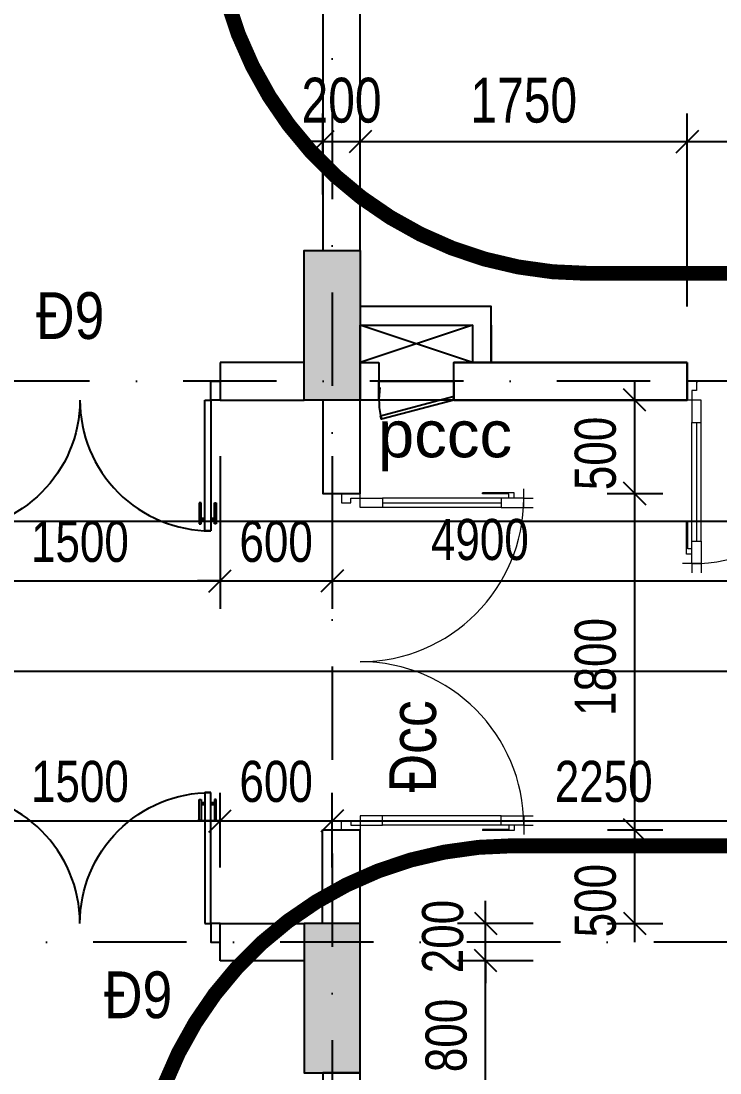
# Model space of a CAD drawing. Header units: millimetres. Extents: x -9574 to 115615, y -25569 to 161230.
# Drawn here: x 58995 to 62735, y 7800 to 13427 of the extents above; entities that cross this region are included whole.
import ezdxf
from ezdxf.enums import TextEntityAlignment as Align

# ---------------------------------------------------------------- set-up
doc = ezdxf.new("R2010")
doc.units = ezdxf.units.MM
doc.linetypes.add('KHOANH CT TM-T2-VS1 2$0$HIDDEN', pattern=[9.525, 6.35, -3.175])
doc.linetypes.add('luoi  H3$0$DASHDOT2', pattern=[0.5, 0.25, -0.125, 0, -0.125])
for name, color, linetype in [('$1$KICHTHUOC', 2, 'Continuous'), ('bao cauthangmoi$0$CTHANG T1$0$HATCH', 8, 'Continuous'), ('bao cauthangmoi$0$CTHANG T1$0$TUONG6', 6, 'Continuous'), ('bao cauthangmoi$0$TENCUA5', 5, 'Continuous'), ('bao cauthangmoi$0$TUONG6', 6, 'Continuous'), ('cot TT T1$0$COT1', 7, 'Continuous'), ('cuaTT T1$0$TEXTcuaT1', 2, 'Continuous'), ('DAUCAT$0$GHICHU', 6, 'Continuous'), ('dimTT T1$0$HATCH', 8, 'Continuous'), ('dimTT T1$0$KICHTHUOC', 2, 'Continuous'), ('KHOANH CT TM-T2-VS1 2$0$REC', 40, 'KHOANH CT TM-T2-VS1 2$0$HIDDEN'), ('luoi  H3$0$truc 3', 8, 'Continuous'), ('TT T1$0$CUA3', 3, 'Continuous'), ('TT T1$0$TUONG6', 6, 'Continuous')]:
    doc.layers.add(name, color=color, linetype=linetype)
doc.layers.add('N-CUA', color=4, linetype='Continuous', lineweight=18)
doc.layers.add('NETMANH', color=123, linetype='Continuous', lineweight=13)
doc.styles.add('bao cauthangmoi$0$CTHANG T1$0$VNI-HELVE', font='vhelven_0.ttf')
doc.styles.add('bao cauthangmoi$0$VNI-Helve-Condense', font='vhelvcn_0.ttf')
doc.styles.add('cuaTT T1$0$VNI-Helve-Condense', font='vhelvcn_0.ttf')
doc.styles.add('DAUCAT$0$Tahoma', font='tahoma_1.ttf')
doc.styles.add('dimTT T1$1$VSIMPLEX.SHX', font='VSIMPLEX.SHX', dxfattribs={"width": 0.8})
doc.dimstyles.new('dimTT T1$1$1-100', dxfattribs={"dimscale": 0, "dimtxt": 220, "dimasz": 120, "dimexe": 150, "dimexo": 300, "dimgap": 100, "dimtad": 1, "dimdec": 0, "dimzin": 0, "dimdsep": 46, "dimtxsty": 'dimTT T1$1$VSIMPLEX.SHX', "dimblk1": 'dimTT T1$1$_OBLIQUE', "dimblk2": 'dimTT T1$1$_OBLIQUE', "dimsah": 1, "dimcen": 0, "dimdle": 100, "dimclrd": 2, "dimclre": 2, "dimclrt": 4, "dimadec": 0, "dimazin": 0, "dimtfac": 1, "dimtdec": 0, "dimtix": 1, "dimtmove": 2, "dimatfit": 3, "dimfxl": 0, "dimtolj": 1, "dimtzin": 0, "dimlwd": -1, "dimlwe": -1, "dimarcsym": 0})

# ---------------------------------------------------------------- blocks, each defined once
blk = doc.blocks.new('luoi  H3')
at = {"layer": 'luoi  H3$0$truc 3', "linetype": 'luoi  H3$0$DASHDOT2', "ltscale": 2000}
for p, q in [((60660, 23976.2), (60660, -1379.3)), ((67362.8, 11500), (-994.8, 11500)), ((67881.8, 8500), (5.2, 8500))]:
    blk.add_line(p, q, dxfattribs=at)
blk = doc.blocks.new('TT T1$0$D1500')
at = {"linetype": 'Continuous'}
for p, q in [((-700, -50), (-700, -82.2)), ((0, -50), (-700, -50)), ((-550.3, -20.4), (-662.5, -20.4)), ((-662.5, -20.4), (-662.5, -30.6)), ((-662.5, -30.6), (-550.3, -30.6)), ((-644.6, -30.6), (-644.6, -50)), ((-634.4, -30.6), (-634.4, -50)), ((-550.3, -30.6), (-550.3, -20.4)), ((-700, -82.2), (0, -82.2)), ((-662.5, -101.5), (-550.3, -101.5)), ((-662.5, -111.8), (-662.5, -101.5)), ((-550.3, -111.8), (-662.5, -111.8)), ((-644.6, -82.2), (-644.6, -101.5)), ((-634.4, -82.2), (-634.4, -101.5)), ((-550.3, -101.5), (-550.3, -111.8)), ((-550.3, -1388.2), (-662.5, -1388.2)), ((-662.5, -1388.2), (-662.5, -1398.5)), ((-662.5, -1398.5), (-550.3, -1398.5)), ((-644.6, -1417.8), (-644.6, -1398.5)), ((-634.4, -1417.8), (-634.4, -1398.5)), ((-550.3, -1398.5), (-550.3, -1388.2)), ((-700, -1417.8), (0, -1417.8)), ((-700, -1450), (-700, -1417.8)), ((0, -1450), (-700, -1450)), ((-644.6, -1469.4), (-644.6, -1450)), ((-634.4, -1469.4), (-634.4, -1450)), ((-662.5, -1469.4), (-550.3, -1469.4)), ((-662.5, -1479.6), (-662.5, -1469.4)), ((-550.3, -1479.6), (-662.5, -1479.6)), ((-550.3, -1469.4), (-550.3, -1479.6))]:
    blk.add_line(p, q, dxfattribs=at)
at = {"color": 4, "linetype": 'Continuous'}
for p, q in [((0, -82.2), (0, -50)), ((0, -1417.8), (0, -1450))]:
    blk.add_line(p, q, dxfattribs=at)
at = {"ltscale": 2}
for points in [[(0, -50), (100, -50), (100, 0), (0, 0)], [(0, -1500), (100, -1500), (100, -1450), (0, -1450)]]:
    blk.add_lwpolyline(points, close=True, dxfattribs=at)
at = {"linetype": 'Continuous', "extrusion": (0, 0, -1)}
blk.add_ellipse((0, -50), major_axis=(495, 495), ratio=1, start_param=2.356194, end_param=3.926991, dxfattribs=at)
at = {"linetype": 'Continuous'}
blk.add_ellipse((0, -1450), major_axis=(-495, 495), ratio=1, start_param=-0.785398, end_param=0.785398, dxfattribs=at)
blk = doc.blocks.new('TT T1')
at = {"layer": 'TT T1$0$TUONG6'}
for points in [[(60610, 12199.8), (60810, 12199.8), (60810, 19899.8), (60610, 19899.8)], [(60060, 11600), (60060, 11400), (60510, 11400), (60510, 11600)], [(60060, 8400), (60060, 8600), (60510, 8600), (60510, 8400)], [(60810, 7800), (60610, 7800), (60610, 100), (60810, 100)]]:
    blk.add_lwpolyline(points, close=True, dxfattribs=at)
at = {"layer": 'TT T1$0$CUA3', "xscale": -1, "rotation": 270}
blk.add_blockref('TT T1$0$D1500', (60060, 11400), dxfattribs=at)
at = {"layer": 'TT T1$0$CUA3', "rotation": 270}
blk.add_blockref('TT T1$0$D1500', (60060, 8600), dxfattribs=at)
blk = doc.blocks.new('*U229')
blk.add_line((-7.938, 0), (-1020.003, 0))
at = {"style": 'DAUCAT$0$Tahoma', "flags": 8}
for tag, p in [('VIEWNUMBER-b', (-1027.94, 0)), ('VIEWNUMBER', (0, 0))]:
    blk.add_attdef(tag, text='', height=2.5, dxfattribs=at).set_placement(p, align=Align.BOTTOM_CENTER)
for tag, p in [('SHEETNUMBER-b', (-1027.94, -1.588)), ('SHEETNUMBER', (0, -1.588))]:
    blk.add_attdef(tag, text='', height=2.5, dxfattribs=at).set_placement(p, align=Align.TOP_CENTER)
blk = doc.blocks.new('DAUCAT')
at = {"layer": 'DAUCAT$0$GHICHU', "color": 6, "xscale": 70, "yscale": 70, "zscale": 70}
blk.add_blockref('*U229', (68830.8, 9946.9), dxfattribs=at)
blk = doc.blocks.new('cot TT T1$0$COTRET')
at = {"layer": 'cot TT T1$0$COT1'}
for points in [[(4950, -8500), (5250, -8500), (5250, -7700), (4950, -7700)], [(4950, -11300), (5250, -11300), (5250, -12100), (4950, -12100)]]:
    blk.add_hatch(color=256, dxfattribs=at).paths.add_polyline_path(points)
for points in [[(4950, -8500), (5250, -8500), (5250, -7700), (4950, -7700)], [(4950, -11300), (5250, -11300), (5250, -12100), (4950, -12100)]]:
    blk.add_lwpolyline(points, close=True, dxfattribs=at)
blk = doc.blocks.new('cot TT T1')
at = {"layer": 'cot TT T1$0$COT1', "ltscale": 2, "extrusion": (0, 0, -1), "zscale": -1}
blk.add_blockref('cot TT T1$0$COTRET', (-65760, 19900), dxfattribs=at)
blk = doc.blocks.new('KHOANH CT TM-T2-VS1 2')
at = {"layer": 'KHOANH CT TM-T2-VS1 2$0$REC', "ltscale": 100, "const_width": 80}
for points in [[(62023.5, 21397.2), (64838.1, 21397.2, -0.414214), (66838.1, 19397.2), (66838.1, 14077.6, -0.414214), (64838.1, 12077.6), (62023.5, 12077.6, -0.414214), (60023.5, 14077.6), (60023.5, 19397.2, -0.414214)], [(61627.9, 9015.5), (64442.5, 9015.5, -0.414214), (66442.5, 7015.5), (66442.5, 322.6, -0.414214), (64442.5, -1677.4), (61627.9, -1677.4, -0.414214), (59627.9, 322.6), (59627.9, 7015.5, -0.414214)]]:
    blk.add_lwpolyline(points, format="xyb", close=True, dxfattribs=at)
blk = doc.blocks.new('dimTT T1$1$_OBLIQUE')
at = {"color": 0, "linetype": 'ByBlock'}
blk.add_line((-0.5, -0.5), (0.5, 0.5), dxfattribs=at)
blk = doc.blocks.new('*D2290')
at = {"layer": 'DEFPOINTS', "color": 0}
for p in [(58560, 11400), (60060, 11400), (60060, 10432.4)]:
    blk.add_point(p, dxfattribs=at)
at = {"layer": 'dimTT T1$0$HATCH', "color": 2}
for p, q in [((58560, 11100), (58560, 10282.4)), ((60060, 11100), (60060, 10282.4)), ((58460, 10432.4), (60160, 10432.4))]:
    blk.add_line(p, q, dxfattribs=at)
at = {"layer": 'dimTT T1$0$HATCH', "color": 2, "xscale": 120, "yscale": 120, "zscale": 120}
for p, rotation in [((58560, 10432.4), 179.9999999999995), ((60060, 10432.4), 359.9999999999995)]:
    blk.add_blockref('dimTT T1$1$_OBLIQUE', p, dxfattribs=dict(at, rotation=rotation))
at = {"layer": 'dimTT T1$0$HATCH', "color": 4, "insert": (59310, 10642.4), "char_height": 220, "attachment_point": 5, "style": 'dimTT T1$1$VSIMPLEX.SHX'}
blk.add_mtext('\\A1;1500', dxfattribs=at)
blk = doc.blocks.new('*D2291')
at = {"layer": 'DEFPOINTS', "color": 0}
for p in [(60060, 11400), (60660, 11400), (60660, 10432.4)]:
    blk.add_point(p, dxfattribs=at)
at = {"layer": 'dimTT T1$0$HATCH', "color": 2}
for p, q in [((60060, 11100), (60060, 10282.4)), ((60660, 11100), (60660, 10282.4)), ((60060, 10432.4), (59940, 10432.4)), ((60060, 10432.4), (60660, 10432.4)), ((60660, 10432.4), (60780, 10432.4))]:
    blk.add_line(p, q, dxfattribs=at)
at = {"layer": 'dimTT T1$0$HATCH', "color": 2, "xscale": 120, "yscale": 120, "zscale": 120}
for p, rotation in [((60060, 10432.4), 359.9999999999995), ((60660, 10432.4), 179.9999999999995)]:
    blk.add_blockref('dimTT T1$1$_OBLIQUE', p, dxfattribs=dict(at, rotation=rotation))
at = {"layer": 'dimTT T1$0$HATCH', "color": 4, "insert": (60360, 10642.4), "char_height": 220, "attachment_point": 5, "style": 'dimTT T1$1$VSIMPLEX.SHX'}
blk.add_mtext('\\A1;600', dxfattribs=at)
blk = doc.blocks.new('*D2292')
at = {"layer": 'DEFPOINTS', "color": 0}
for p in [(60660, 11400), (65560, 11400), (65560, 10432.4)]:
    blk.add_point(p, dxfattribs=at)
at = {"layer": 'dimTT T1$0$HATCH', "color": 2}
for p, q in [((60660, 11100), (60660, 10282.4)), ((65560, 11100), (65560, 10282.4)), ((60560, 10432.4), (65660, 10432.4))]:
    blk.add_line(p, q, dxfattribs=at)
at = {"layer": 'dimTT T1$0$HATCH', "color": 2, "xscale": 120, "yscale": 120, "zscale": 120}
for p, rotation in [((60660, 10432.4), 179.9999999999995), ((65560, 10432.4), 359.9999999999995)]:
    blk.add_blockref('dimTT T1$1$_OBLIQUE', p, dxfattribs=dict(at, rotation=rotation))
at = {"layer": 'dimTT T1$0$HATCH', "color": 4, "insert": (61450.2, 10652.4), "char_height": 220, "attachment_point": 5, "style": 'dimTT T1$1$VSIMPLEX.SHX'}
blk.add_mtext('\\A1;4900', dxfattribs=at)
blk = doc.blocks.new('*D2313')
at = {"layer": 'DEFPOINTS', "color": 0}
for p in [(60060, 9148.3), (58560, 8600), (60060, 8600)]:
    blk.add_point(p, dxfattribs=at)
at = {"layer": 'dimTT T1$0$HATCH', "color": 2}
for p, q in [((58560, 8900), (58560, 9298.3)), ((60060, 8900), (60060, 9298.3)), ((58460, 9148.3), (60160, 9148.3))]:
    blk.add_line(p, q, dxfattribs=at)
at = {"layer": 'dimTT T1$0$HATCH', "color": 2, "xscale": 120, "yscale": 120, "zscale": 120, "rotation": 180.0000000000007}
blk.add_blockref('dimTT T1$1$_OBLIQUE', (58560, 9148.3), dxfattribs=at)
at = {"layer": 'dimTT T1$0$HATCH', "color": 2, "xscale": 120, "yscale": 120, "zscale": 120}
blk.add_blockref('dimTT T1$1$_OBLIQUE', (60060, 9148.3), dxfattribs=at)
at = {"layer": 'dimTT T1$0$HATCH', "color": 4, "insert": (59310, 9358.3), "char_height": 220, "attachment_point": 5, "style": 'dimTT T1$1$VSIMPLEX.SHX'}
blk.add_mtext('\\A1;1500', dxfattribs=at)
blk = doc.blocks.new('*D2314')
at = {"layer": 'DEFPOINTS', "color": 0}
for p in [(60660, 9148.3), (60060, 8600), (60660, 8600)]:
    blk.add_point(p, dxfattribs=at)
at = {"layer": 'dimTT T1$0$HATCH', "color": 2}
for p, q in [((60060, 8900), (60060, 9298.3)), ((60660, 8900), (60660, 9298.3)), ((60060, 9148.3), (59940, 9148.3)), ((60060, 9148.3), (60660, 9148.3)), ((60660, 9148.3), (60780, 9148.3))]:
    blk.add_line(p, q, dxfattribs=at)
at = {"layer": 'dimTT T1$0$HATCH', "color": 2, "xscale": 120, "yscale": 120, "zscale": 120}
blk.add_blockref('dimTT T1$1$_OBLIQUE', (60060, 9148.3), dxfattribs=at)
at = {"layer": 'dimTT T1$0$HATCH', "color": 2, "xscale": 120, "yscale": 120, "zscale": 120, "rotation": 180.0000000000007}
blk.add_blockref('dimTT T1$1$_OBLIQUE', (60660, 9148.3), dxfattribs=at)
at = {"layer": 'dimTT T1$0$HATCH', "color": 4, "insert": (60360, 9358.3), "char_height": 220, "attachment_point": 5, "style": 'dimTT T1$1$VSIMPLEX.SHX'}
blk.add_mtext('\\A1;600', dxfattribs=at)
blk = doc.blocks.new('*D2315')
at = {"layer": 'DEFPOINTS', "color": 0}
for p in [(62910, 9148.3), (60660, 8600), (62910, 8599.2)]:
    blk.add_point(p, dxfattribs=at)
at = {"layer": 'dimTT T1$0$HATCH', "color": 2}
for p, q in [((60660, 8900), (60660, 9298.3)), ((62910, 8899.2), (62910, 9298.3)), ((60560, 9148.3), (63010, 9148.3))]:
    blk.add_line(p, q, dxfattribs=at)
at = {"layer": 'dimTT T1$0$HATCH', "color": 2, "xscale": 120, "yscale": 120, "zscale": 120, "rotation": 180.0000000000007}
blk.add_blockref('dimTT T1$1$_OBLIQUE', (60660, 9148.3), dxfattribs=at)
at = {"layer": 'dimTT T1$0$HATCH', "color": 2, "xscale": 120, "yscale": 120, "zscale": 120}
blk.add_blockref('dimTT T1$1$_OBLIQUE', (62910, 9148.3), dxfattribs=at)
at = {"layer": 'dimTT T1$0$HATCH', "color": 4, "insert": (62112.8, 9358.3), "char_height": 220, "attachment_point": 5, "style": 'dimTT T1$1$VSIMPLEX.SHX'}
blk.add_mtext('\\A1;2250', dxfattribs=at)
blk = doc.blocks.new('*D2353')
at = {"layer": 'DEFPOINTS', "color": 0}
for p in [(61480.8, 8400.6), (62035.4, 8400.6), (62035.4, 7600.6)]:
    blk.add_point(p, dxfattribs=at)
at = {"layer": 'dimTT T1$0$KICHTHUOC', "color": 2}
for p, q in [((61480.8, 7500.6), (61480.8, 8500.6)), ((61735.4, 8400.6), (61330.8, 8400.6)), ((61735.4, 7600.6), (61330.8, 7600.6))]:
    blk.add_line(p, q, dxfattribs=at)
at = {"layer": 'dimTT T1$0$KICHTHUOC', "color": 2, "xscale": 120, "yscale": 120, "zscale": 120}
for p, rotation in [((61480.8, 8400.6), 90), ((61480.8, 7600.6), 270)]:
    blk.add_blockref('dimTT T1$1$_OBLIQUE', p, dxfattribs=dict(at, rotation=rotation))
at = {"layer": 'dimTT T1$0$KICHTHUOC', "color": 4, "insert": (61270.8, 8000.6), "char_height": 220, "attachment_point": 5, "rotation": 90, "style": 'dimTT T1$1$VSIMPLEX.SHX'}
blk.add_mtext('\\A1;800', dxfattribs=at)
blk = doc.blocks.new('*D2354')
at = {"layer": 'DEFPOINTS', "color": 0}
for p in [(61480.8, 8600.2), (62035.4, 8600.2), (62035.4, 8400.6)]:
    blk.add_point(p, dxfattribs=at)
at = {"layer": 'dimTT T1$0$KICHTHUOC', "color": 2}
for p, q in [((61480.8, 8600.2), (61480.8, 8720.2)), ((61735.4, 8600.2), (61330.8, 8600.2)), ((61480.8, 8400.6), (61480.8, 8600.2)), ((61735.4, 8400.6), (61330.8, 8400.6)), ((61480.8, 8400.6), (61480.8, 8280.6))]:
    blk.add_line(p, q, dxfattribs=at)
at = {"layer": 'dimTT T1$0$KICHTHUOC', "color": 2, "xscale": 120, "yscale": 120, "zscale": 120}
for p, rotation in [((61480.8, 8600.2), 270), ((61480.8, 8400.6), 90)]:
    blk.add_blockref('dimTT T1$1$_OBLIQUE', p, dxfattribs=dict(at, rotation=rotation))
at = {"layer": 'dimTT T1$0$KICHTHUOC', "color": 4, "insert": (61252.2, 8529.7), "char_height": 220, "attachment_point": 5, "rotation": 90, "style": 'dimTT T1$1$VSIMPLEX.SHX'}
blk.add_mtext('\\A1;200', dxfattribs=at)
blk = doc.blocks.new('cuaTT T1')
at = {"layer": 'cuaTT T1$0$TEXTcuaT1', "style": 'cuaTT T1$0$VNI-Helve-Condense'}
for p in [(59075, 11726.7), (59438.5, 8093.1)]:
    blk.add_text('Ñ9', height=250, dxfattribs=at).set_placement(p)
blk = doc.blocks.new('cd-1800')
for p, q in [((-975, -25), (-975, 25)), ((-975, -25), (-1025, -25)), ((-924.1, -25), (-895.9, -25)), ((-220, -50), (-855, -50)), ((-975, -75), (-1025, -75)), ((-855, -75), (-220, -75)), ((-975, -1725), (-1025, -1725)), ((-855, -1725), (-220, -1725)), ((-975, -1775), (-1025, -1775)), ((-975, -1775), (-975, -1825)), ((-924.1, -1775), (-895.9, -1775)), ((-220, -1750), (-855, -1750))]:
    blk.add_line(p, q)
for points in [[(-924.1, -25), (-924.1, 3.3), (-754.5, 3.3)], [(-895.9, -25), (-895.9, -2.4), (-754.5, -2.4), (-754.5, 3.3)], [(-855, -25), (-855, -75), (-975, -75), (-975, -25), (-855, -25)], [(-877.9, -25), (-220, -25)], [(-220, -25), (-220, -75), (-100, -75), (-100, -25), (-220, -25)], [(-855, -1775), (-855, -1725), (-975, -1725), (-975, -1775), (-855, -1775)], [(-220, -1775), (-220, -1725), (-100, -1725), (-100, -1775), (-220, -1775)], [(-924.1, -1775), (-924.1, -1803.3), (-754.5, -1803.3)], [(-895.9, -1775), (-895.9, -1797.6), (-754.5, -1797.6), (-754.5, -1803.3)], [(-877.9, -1775), (-220, -1775)]]:
    blk.add_lwpolyline(points)
for points in [[(0, -50), (-50, -50), (-50, -25), (-100, -25), (-100, 0), (0, 0)], [(0, -1750), (-50, -1750), (-50, -1775), (-100, -1775), (-100, -1800), (0, -1800)]]:
    blk.add_lwpolyline(points, close=True)
at = {"layer": 'NETMANH'}
for centre, start, end in [((-100, -25), 180, 270), ((-100, -1775), 90, 180)]:
    blk.add_arc(centre, 875, start, end, dxfattribs=at)
blk = doc.blocks.new('*D279')
at = {"layer": 'DEFPOINTS', "color": 0, "ltscale": 2}
for p in [(60810, 12782.4), (60610, 12200), (60810, 12200)]:
    blk.add_point(p, dxfattribs=at)
at = {"layer": 'dimTT T1$0$KICHTHUOC', "color": 2, "ltscale": 2}
for p, q in [((60610, 12500), (60610, 12932.4)), ((60810, 12500), (60810, 12932.4)), ((60610, 12782.4), (60490, 12782.4)), ((60610, 12782.4), (60810, 12782.4)), ((60810, 12782.4), (60930, 12782.4))]:
    blk.add_line(p, q, dxfattribs=at)
at = {"layer": 'dimTT T1$0$KICHTHUOC', "color": 2, "ltscale": 2, "xscale": 120, "yscale": 120, "zscale": 120}
blk.add_blockref('dimTT T1$1$_OBLIQUE', (60610, 12782.4), dxfattribs=at)
at = {"layer": 'dimTT T1$0$KICHTHUOC', "color": 2, "ltscale": 2, "xscale": 120, "yscale": 120, "zscale": 120, "rotation": 180}
blk.add_blockref('dimTT T1$1$_OBLIQUE', (60810, 12782.4), dxfattribs=at)
at = {"layer": 'dimTT T1$0$KICHTHUOC', "color": 4, "ltscale": 2, "insert": (60710, 13002.4), "char_height": 240, "attachment_point": 5, "style": 'dimTT T1$1$VSIMPLEX.SHX'}
blk.add_mtext('\\A1;200', dxfattribs=at)
blk = doc.blocks.new('*D280')
at = {"layer": 'DEFPOINTS', "color": 0, "ltscale": 2}
for p in [(62560, 12782.4), (60810, 12200), (62560, 11600)]:
    blk.add_point(p, dxfattribs=at)
at = {"layer": 'dimTT T1$0$KICHTHUOC', "color": 2, "ltscale": 2}
for p, q in [((60810, 12500), (60810, 12932.4)), ((62560, 11900), (62560, 12932.4)), ((60710, 12782.4), (62660, 12782.4))]:
    blk.add_line(p, q, dxfattribs=at)
at = {"layer": 'dimTT T1$0$KICHTHUOC', "color": 2, "ltscale": 2, "xscale": 120, "yscale": 120, "zscale": 120, "rotation": 180}
blk.add_blockref('dimTT T1$1$_OBLIQUE', (60810, 12782.4), dxfattribs=at)
at = {"layer": 'dimTT T1$0$KICHTHUOC', "color": 2, "ltscale": 2, "xscale": 120, "yscale": 120, "zscale": 120}
blk.add_blockref('dimTT T1$1$_OBLIQUE', (62560, 12782.4), dxfattribs=at)
at = {"layer": 'dimTT T1$0$KICHTHUOC', "color": 4, "ltscale": 2, "insert": (61685, 13002.4), "char_height": 240, "attachment_point": 5, "style": 'dimTT T1$1$VSIMPLEX.SHX'}
blk.add_mtext('\\A1;1750', dxfattribs=at)
blk = doc.blocks.new('*D281')
at = {"layer": 'DEFPOINTS', "color": 0, "ltscale": 2}
for p in [(64360, 12782.4), (62560, 11600), (64360, 11600)]:
    blk.add_point(p, dxfattribs=at)
at = {"layer": 'dimTT T1$0$KICHTHUOC', "color": 2, "ltscale": 2}
for p, q in [((62560, 11900), (62560, 12932.4)), ((64360, 11900), (64360, 12932.4)), ((62460, 12782.4), (64460, 12782.4))]:
    blk.add_line(p, q, dxfattribs=at)
at = {"layer": 'dimTT T1$0$KICHTHUOC', "color": 2, "ltscale": 2, "xscale": 120, "yscale": 120, "zscale": 120, "rotation": 180}
blk.add_blockref('dimTT T1$1$_OBLIQUE', (62560, 12782.4), dxfattribs=at)
at = {"layer": 'dimTT T1$0$KICHTHUOC', "color": 2, "ltscale": 2, "xscale": 120, "yscale": 120, "zscale": 120}
blk.add_blockref('dimTT T1$1$_OBLIQUE', (64360, 12782.4), dxfattribs=at)
at = {"layer": 'dimTT T1$0$KICHTHUOC', "color": 4, "ltscale": 2, "insert": (63460, 13002.4), "char_height": 240, "attachment_point": 5, "style": 'dimTT T1$1$VSIMPLEX.SHX'}
blk.add_mtext('\\A1;1800', dxfattribs=at)
blk = doc.blocks.new('*D284')
at = {"layer": 'DEFPOINTS', "color": 0}
for p in [(61833.3, 9100), (62279.1, 9100), (61833.3, 8600)]:
    blk.add_point(p, dxfattribs=at)
at = {"layer": 'dimTT T1$0$KICHTHUOC', "color": 2}
for p, q in [((62279.1, 8500), (62279.1, 9200)), ((62133.3, 9100), (62429.1, 9100)), ((62133.3, 8600), (62429.1, 8600))]:
    blk.add_line(p, q, dxfattribs=at)
at = {"layer": 'dimTT T1$0$KICHTHUOC', "color": 2, "xscale": 120, "yscale": 120, "zscale": 120}
for p, rotation in [((62279.1, 9100), 90), ((62279.1, 8600), 270)]:
    blk.add_blockref('dimTT T1$1$_OBLIQUE', p, dxfattribs=dict(at, rotation=rotation))
at = {"layer": 'dimTT T1$0$KICHTHUOC', "color": 4, "insert": (62069.1, 8721.8), "char_height": 220, "attachment_point": 5, "rotation": 90, "style": 'dimTT T1$1$VSIMPLEX.SHX'}
blk.add_mtext('\\A1;500', dxfattribs=at)
blk = doc.blocks.new('*D285')
at = {"layer": 'DEFPOINTS', "color": 0}
for p in [(61831.4, 10900), (62279.1, 10900), (61833.3, 9100)]:
    blk.add_point(p, dxfattribs=at)
at = {"layer": 'dimTT T1$0$KICHTHUOC', "color": 2}
for p, q in [((62279.1, 9000), (62279.1, 11000)), ((62131.4, 10900), (62429.1, 10900)), ((62133.3, 9100), (62429.1, 9100))]:
    blk.add_line(p, q, dxfattribs=at)
at = {"layer": 'dimTT T1$0$KICHTHUOC', "color": 2, "xscale": 120, "yscale": 120, "zscale": 120}
for p, rotation in [((62279.1, 10900), 90), ((62279.1, 9100), 270)]:
    blk.add_blockref('dimTT T1$1$_OBLIQUE', p, dxfattribs=dict(at, rotation=rotation))
at = {"layer": 'dimTT T1$0$KICHTHUOC', "color": 4, "insert": (62069.1, 9972), "char_height": 220, "attachment_point": 5, "rotation": 90, "style": 'dimTT T1$1$VSIMPLEX.SHX'}
blk.add_mtext('\\A1;1800', dxfattribs=at)
blk = doc.blocks.new('*D286')
at = {"layer": 'DEFPOINTS', "color": 0}
for p in [(61831.4, 11400), (62279.1, 11400), (61831.4, 10900)]:
    blk.add_point(p, dxfattribs=at)
at = {"layer": 'dimTT T1$0$KICHTHUOC', "color": 2}
for p, q in [((62279.1, 10800), (62279.1, 11500)), ((62131.4, 11400), (62429.1, 11400)), ((62131.4, 10900), (62429.1, 10900))]:
    blk.add_line(p, q, dxfattribs=at)
at = {"layer": 'dimTT T1$0$KICHTHUOC', "color": 2, "xscale": 120, "yscale": 120, "zscale": 120}
for p, rotation in [((62279.1, 11400), 90), ((62279.1, 10900), 270)]:
    blk.add_blockref('dimTT T1$1$_OBLIQUE', p, dxfattribs=dict(at, rotation=rotation))
at = {"layer": 'dimTT T1$0$KICHTHUOC', "color": 4, "insert": (62069.1, 11114.1), "char_height": 220, "attachment_point": 5, "rotation": 90, "style": 'dimTT T1$1$VSIMPLEX.SHX'}
blk.add_mtext('\\A1;500', dxfattribs=at)
blk = doc.blocks.new('dimTT T1')
at = {"layer": 'dimTT T1$0$HATCH'}
for base, p1, p2, picture, middle in [((60060, 10432.4), (58560, 11400), (60060, 11400), '*D2290', (59310, 10642.4)), ((60660, 10432.4), (60060, 11400), (60660, 11400), '*D2291', (60360, 10642.4)), ((60060, 9148.3), (58560, 8600), (60060, 8600), '*D2313', (59310, 9358.3)), ((60660, 9148.3), (60060, 8600), (60660, 8600), '*D2314', (60360, 9358.3))]:
    dim = blk.add_linear_dim(base=base, p1=p1, p2=p2, angle=180, dimstyle='dimTT T1$1$1-100', override={"dimscale": 1}, dxfattribs=at)
    dim.commit()
    dim.dimension.update_dxf_attribs({"geometry": picture, "text_midpoint": middle})
for base, p1, p2, picture, middle in [((65560, 10432.4), (60660, 11400), (65560, 11400), '*D2292', (61450.2, 10652.4)), ((62910, 9148.3), (60660, 8600), (62910, 8599.2), '*D2315', (62112.8, 9358.3))]:
    dim = blk.add_linear_dim(base=base, p1=p1, p2=p2, angle=180, dimstyle='dimTT T1$1$1-100', override={"dimscale": 1}, dxfattribs=at)
    dim.commit()
    dim.dimension.update_dxf_attribs({"geometry": picture, "text_midpoint": middle, "dimtype": 160})
at = {"layer": 'dimTT T1$0$KICHTHUOC'}
dim = blk.add_linear_dim(base=(61480.8, 8600.2), p1=(62035.4, 8400.6), p2=(62035.4, 8600.2), angle=270, dimstyle='dimTT T1$1$1-100', override={"dimscale": 1}, dxfattribs=at)
dim.commit()
dim.dimension.update_dxf_attribs({"geometry": '*D2354', "text_midpoint": (61252.2, 8529.7), "dimtype": 160})
dim = blk.add_linear_dim(base=(61480.8, 8400.6), p1=(62035.4, 7600.6), p2=(62035.4, 8400.6), angle=270, dimstyle='dimTT T1$1$1-100', override={"dimscale": 1}, dxfattribs=at)
dim.commit()
dim.dimension.update_dxf_attribs({"geometry": '*D2353', "text_midpoint": (61270.8, 8000.6)})
blk = doc.blocks.new('bao cauthangmoi')
blk.add_line((64360, 11500), (62560, 11500))
at = {"layer": 'bao cauthangmoi$0$CTHANG T1$0$HATCH', "ltscale": 2}
for p, q in [((61410, 11600), (60810, 11800)), ((61410, 11800), (60810, 11600.2))]:
    blk.add_line(p, q, dxfattribs=at)
at = {"layer": 'bao cauthangmoi$0$CTHANG T1$0$HATCH'}
for points in [[(60910, 11500.3), (61310, 11500.3), (61310, 11400), (60910, 11400)], [(61304.9, 11419.3), (61310, 11400), (60923.6, 11296.7), (60918.4, 11316)]]:
    blk.add_lwpolyline(points, close=True, dxfattribs=at)
blk.add_arc((61310, 11400), 400, 170.4721, 194.9665, dxfattribs=at)
at = {"layer": 'bao cauthangmoi$0$CTHANG T1$0$TUONG6'}
for points in [[(61510, 11600), (61510, 11900), (60810, 11900)], [(60810, 11800), (61410, 11800), (61410, 11600)], [(60810, 11600.2), (60810, 11800), (61410, 11800), (61410, 11600.2)], [(61510, 11800), (61510, 11600)]]:
    blk.add_lwpolyline(points, dxfattribs=at)
blk.add_lwpolyline([(60910, 11600), (60910, 11400), (60809.9, 11400), (60809.9, 11600)], close=True, dxfattribs=at)
at = {"layer": 'bao cauthangmoi$0$TUONG6'}
for p, q in [((62560, 11600), (61310, 11600)), ((62560, 11400), (62560, 11600)), ((61059.9, 11400), (60809.9, 11400)), ((61310, 11400), (62560, 11400))]:
    blk.add_line(p, q, dxfattribs=at)
blk.add_lwpolyline([(62560, 11600), (62560, 11400), (61310, 11400), (61310, 11600)], close=True, dxfattribs=at)
at = {"layer": 'N-CUA', "rotation": 90}
blk.add_blockref('cd-1800', (62560, 11500), dxfattribs=at)
at = {"style": 'bao cauthangmoi$0$CTHANG T1$0$VNI-HELVE'}
blk.add_text('pccc', height=250, dxfattribs=at).set_placement((60904.8, 11093.5))
at = {"layer": 'dimTT T1$0$KICHTHUOC', "ltscale": 2}
dim = blk.add_aligned_dim(p1=(60610, 12200), p2=(60810, 12200), distance=582.4, dimstyle='dimTT T1$1$1-100', override={"dimscale": 1}, dxfattribs=at)
dim.commit()
dim.dimension.update_dxf_attribs({"geometry": '*D279', "text_midpoint": (60710, 13002.4)})
for base, p1, p2, picture, middle in [((62560, 12782.4), (60810, 12200), (62560, 11600), '*D280', (61685, 13002.4)), ((64360, 12782.4), (62560, 11600), (64360, 11600), '*D281', (63460, 13002.4))]:
    dim = blk.add_linear_dim(base=base, p1=p1, p2=p2, angle=180, dimstyle='dimTT T1$1$1-100', override={"dimscale": 1}, dxfattribs=at)
    dim.commit()
    dim.dimension.update_dxf_attribs({"geometry": picture, "text_midpoint": middle})

msp = doc.modelspace()

# ---------------------------------------------------------------- linework, layer by layer
msp.add_line((65560, 10750.1), (58887, 10750.1))
at = {"layer": 'bao cauthangmoi$0$TUONG6'}
msp.add_lwpolyline([(60809.9, 11400), (60609.9, 11400), (60609.9, 10900), (60809.9, 10900), (60809.9, 11400)], dxfattribs=at)
msp.add_lwpolyline([(60608.1, 9100), (60808.1, 9100), (60808.1, 8600), (60608.1, 8600)], close=True, dxfattribs=at)

# ---------------------------------------------------------------- block references
at = {"layer": '$1$KICHTHUOC', "ltscale": 2}
msp.add_blockref('DAUCAT', (0, 0), dxfattribs=at)
for name in ['TT T1', 'cot TT T1', 'luoi  H3', 'KHOANH CT TM-T2-VS1 2', 'dimTT T1', 'cuaTT T1', 'bao cauthangmoi']:
    msp.add_blockref(name, (0, 0))
at = {"layer": 'N-CUA', "rotation": 180}
msp.add_blockref('cd-1800', (60709.9, 9100), dxfattribs=at)

# ---------------------------------------------------------------- texts
at = {"layer": 'bao cauthangmoi$0$TENCUA5', "style": 'bao cauthangmoi$0$VNI-Helve-Condense'}
msp.add_text('Ñcc', height=250, rotation=90, dxfattribs=at).set_placement((61215.4, 9300.3))

# ---------------------------------------------------------------- dimensions: what is measured, and where the dimension line sits
at = {"layer": 'dimTT T1$0$KICHTHUOC'}
for base, p1, p2, angle, picture, middle, dimtype in [((62279.1, 11400), (61831.4, 10900), (61831.4, 11400), 270, '*D286', (62069.1, 11114.1), 160), ((62279.1, 10900), (61833.3, 9100), (61831.4, 10900), 270, '*D285', (62069.1, 9972), 160), ((62279.1, 9100), (61833.3, 8600), (61833.3, 9100), 90, '*D284', (62069.1, 8721.8), 161)]:
    dim = msp.add_linear_dim(base=base, p1=p1, p2=p2, angle=angle, dimstyle='dimTT T1$1$1-100', override={"dimscale": 1}, dxfattribs=at)
    dim.commit()
    dim.dimension.update_dxf_attribs({"geometry": picture, "text_midpoint": middle, "dimtype": dimtype})

doc.saveas('drawing.dxf')
